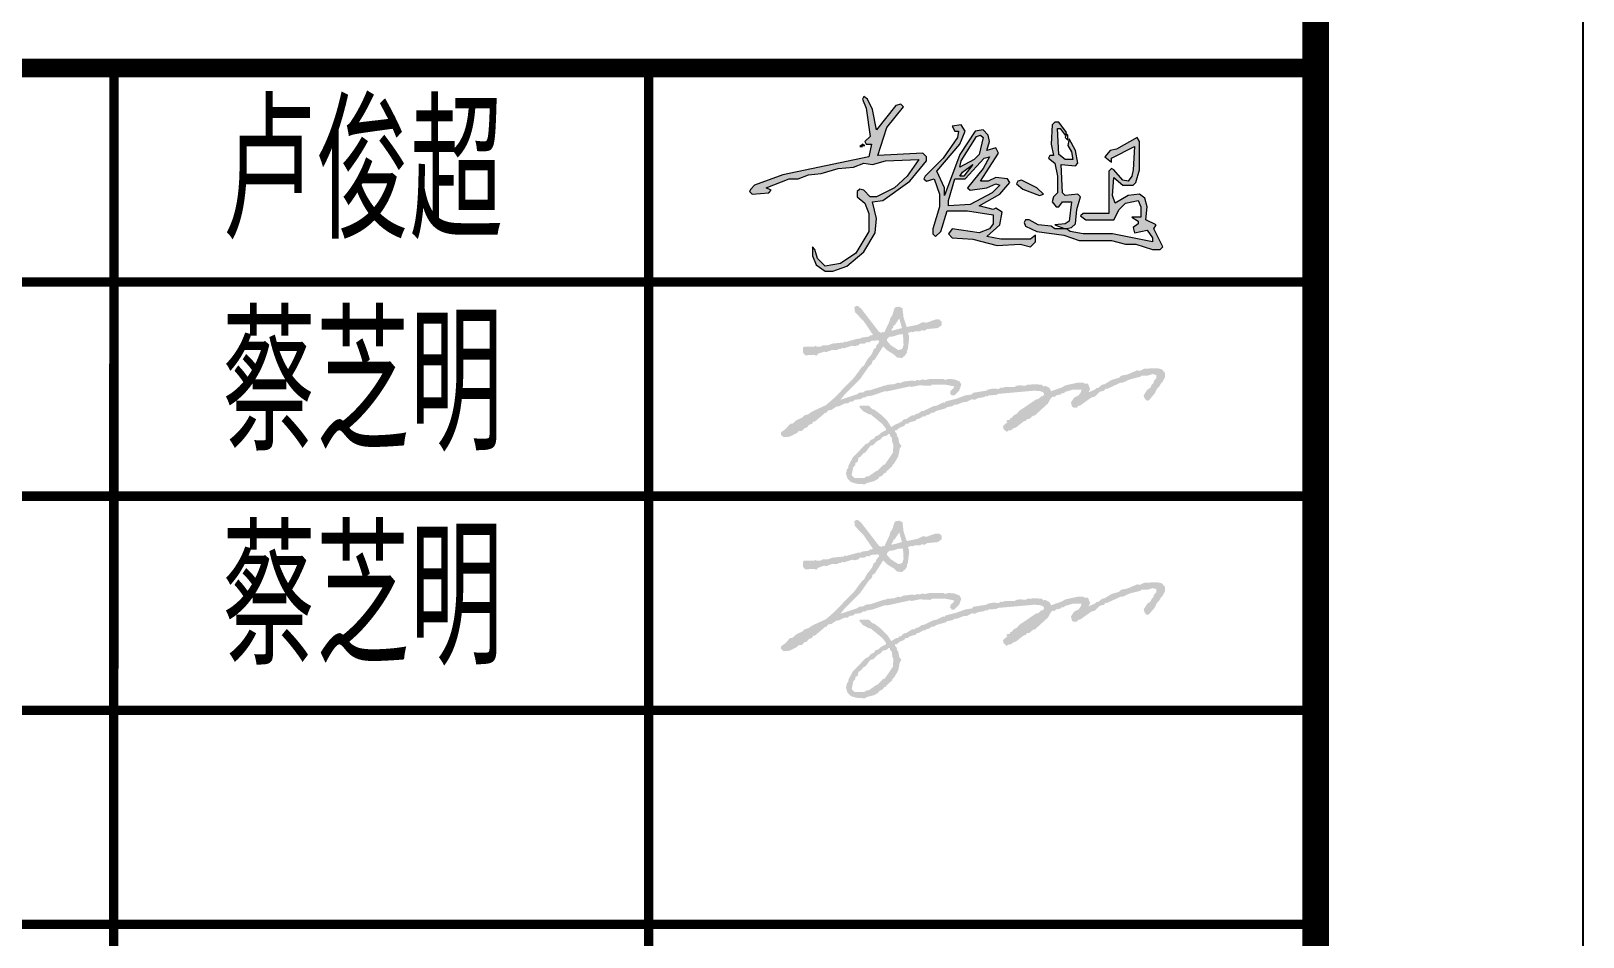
# Model space of a CAD drawing. Extents: x 609585 to 758557, y 501145 to 763045.
# Drawn here: x 752752 to 758557, y 512098 to 515483 of the extents above; entities that cross this region are included whole.
import ezdxf

# ---------------------------------------------------------------- set-up
doc = ezdxf.new("R2010")
doc.units = 0
doc.header["$LTSCALE"] = 1000
doc.header["$MEASUREMENT"] = 0
doc.layers.add('图框', color=140, linetype='Continuous')
doc.layers.add('图签文字', color=147, linetype='Continuous')
doc.layers.add('签名', color=7, linetype='Continuous', lineweight=18)
doc.styles.add('建筑图签-2', font='TXT.shx', dxfattribs={"width": 0.5, "bigfont": 'HZTXT.shx'})

# ---------------------------------------------------------------- blocks, each defined once
blk = doc.blocks.new('ljc')
at = {"linetype": 'Continuous'}
h = blk.add_hatch(color=0, dxfattribs=at)
h.paths.add_polyline_path([(2022.8, 1567.7), (2018.8, 1563.7), (2019.8, 1561.7), (2023.8, 1561.7), (2021.8, 1551.7), (1954.8, 1537.7), (1932.8, 1529.7), (1929.8, 1526.7), (1928.8, 1524.7), (1930.8, 1522.7), (1943.8, 1523.7), (1945.8, 1525.7), (1941.8, 1527.7), (1959.8, 1534.7), (1966.8, 1534.7), (1974.8, 1537.7), (1984.8, 1538.7), (1997.8, 1542.7), (2009.8, 1543.7), (2017.8, 1546.7), (2024.8, 1545.7), (2034.8, 1548.7), (2060.8, 1549.7), (2051.8, 1536.7), (2041.8, 1527.7), (2027.8, 1520.7), (2022.8, 1520.7), (2017.8, 1525.7), (2014.8, 1526.7), (2012.8, 1524.7), (2012.8, 1520.7), (2018.8, 1515.7), (2021.8, 1507.7), (2021.8, 1493.7), (2011.8, 1476.7), (1999.8, 1468.7), (1987.8, 1466.7), (1981.8, 1472.7), (1979.8, 1479.7), (1977.8, 1481.7), (1977.8, 1474.7), (1980.8, 1467.7), (1987.8, 1462.7), (1993.8, 1462.7), (2004.8, 1466.7), (2017.8, 1477.7), (2026.8, 1492.7), (2027.8, 1503.7), (2024.8, 1516.7), (2032.8, 1517.7), (2053.8, 1532.7), (2066.8, 1548.7), (2066.8, 1551.7), (2063.8, 1554.7), (2028.8, 1552.7), (2035.8, 1574.7), (2048.8, 1590.7), (2046.8, 1592.7), (2042.8, 1591.7), (2027.8, 1572.7), (2024.8, 1588.7), (2020.8, 1596.7), (2017.8, 1598.7), (2016.8, 1596.7), (2019.8, 1589.7)])
h.paths.add_polyline_path([(2080.8, 1521.7), (2080.8, 1527.7), (2074.8, 1540.7), (2092.8, 1561.7), (2096.8, 1571.7), (2093.8, 1576.7), (2086.8, 1575.7), (2088.8, 1571.7), (2091.8, 1571.7), (2090.8, 1566.7), (2079.8, 1550.7), (2065.8, 1536.7), (2064.8, 1534.7), (2066.8, 1532.7), (2072.8, 1534.7), (2076.8, 1522.7), (2076.8, 1512.7), (2071.8, 1495.7), (2071.8, 1491.7), (2073.8, 1489.7), (2077.8, 1493.7), (2082.8, 1509.7), (2098.8, 1509.7), (2118.8, 1506.7), (2118.8, 1499.7), (2115.8, 1495.7), (2107.8, 1492.7), (2086.8, 1495.7), (2083.8, 1491.7), (2086.8, 1488.7), (2102.8, 1487.7), (2121.8, 1482.7), (2139.8, 1483.7), (2147.8, 1481.7), (2151.8, 1485.7), (2151.8, 1490.7), (2147.8, 1487.7), (2124.8, 1487.7), (2113.8, 1489.7), (2123.8, 1498.7), (2125.8, 1508.7), (2120.8, 1511.7), (2118.8, 1510.7), (2107.8, 1513.7), (2123.8, 1522.7), (2131.8, 1531.7), (2129.8, 1534.7), (2120.8, 1535.7), (2114.8, 1532.7), (2108.8, 1532.7), (2122.8, 1554.7), (2120.8, 1558.7), (2113.8, 1556.7), (2115.8, 1563.7), (2114.8, 1568.7), (2110.8, 1572.7), (2104.8, 1571.7), (2092.8, 1553.7)])
h.paths.add_polyline_path([(2088.8, 1534.7), (2096.8, 1534.7), (2111.8, 1550.7), (2115.8, 1551.7), (2110.8, 1542.7), (2098.8, 1527.7), (2100.8, 1525.7), (2113.8, 1527.7), (2120.8, 1530.7), (2123.8, 1529.7), (2117.8, 1523.7), (2100.8, 1514.7), (2083.8, 1513.7), (2083.8, 1517.7)], flags=16)
h.paths.add_polyline_path([(2092.8, 1536.7), (2094.8, 1539.7), (2102.8, 1545.7), (2095.8, 1536.7)], flags=16)
h.paths.add_polyline_path([(2092.8, 1543.7), (2093.8, 1548.7), (2105.8, 1567.7), (2108.8, 1568.7), (2110.8, 1566.7), (2107.8, 1553.7), (2103.8, 1549.7)], flags=16)
h.paths.add_polyline_path([(2140.8, 1533.7), (2137.8, 1532.7), (2136.8, 1530.7), (2141.8, 1526.7), (2154.8, 1521.7), (2157.8, 1522.7), (2152.8, 1527.7)])
h.paths.add_polyline_path([(2174.8, 1521.7), (2172.8, 1523.7), (2171.8, 1545.7), (2182.8, 1544.7), (2184.8, 1546.7), (2182.8, 1556.7), (2177.8, 1565.7), (2176.8, 1560.7), (2179.8, 1555.7), (2180.8, 1549.7), (2174.8, 1549.7), (2169.8, 1553.7), (2168.8, 1573.7), (2170.8, 1573.7), (2174.8, 1568.7), (2175.8, 1570.7), (2169.8, 1578.7), (2166.8, 1578.7), (2164.8, 1576.7), (2163.8, 1561.7), (2165.8, 1552.7), (2162.8, 1552.7), (2161.8, 1550.7), (2166.8, 1546.7), (2168.8, 1536.7), (2168.8, 1523.7), (2165.8, 1520.7), (2164.8, 1516.7), (2167.8, 1512.7), (2169.8, 1512.7), (2172.8, 1516.7), (2179.8, 1516.7), (2177.8, 1501.7), (2174.8, 1499.7), (2166.8, 1498.7), (2174.8, 1495.7), (2179.8, 1496.7), (2182.8, 1499.7), (2183.8, 1510.7), (2186.8, 1520.7), (2184.8, 1522.7)])
h.paths.add_polyline_path([(2232.8, 1541.7), (2232.8, 1563.7), (2230.8, 1566.7), (2214.8, 1557.7), (2209.8, 1556.7), (2205.8, 1551.7), (2210.8, 1547.7), (2210.8, 1550.7), (2228.8, 1559.7), (2227.8, 1541.7), (2226.8, 1536.7), (2223.8, 1532.7), (2219.8, 1533.7), (2212.8, 1541.7), (2210.8, 1542.7), (2208.8, 1540.7), (2208.8, 1507.7), (2188.8, 1507.7), (2186.8, 1505.7), (2190.8, 1502.7), (2212.8, 1502.7), (2216.8, 1510.7), (2221.8, 1515.7), (2231.8, 1517.7), (2233.8, 1512.7), (2233.8, 1504.7), (2226.8, 1504.7), (2231.8, 1501.7), (2231.8, 1499.7), (2227.8, 1496.7), (2228.8, 1492.7), (2238.8, 1494.7), (2242.8, 1488.7), (2242.8, 1485.7), (2211.8, 1491.7), (2188.8, 1491.7), (2178.8, 1493.7), (2175.8, 1495.7), (2166.8, 1495.7), (2163.8, 1497.7), (2153.8, 1498.7), (2146.8, 1502.7), (2143.8, 1502.7), (2142.8, 1500.7), (2143.8, 1497.7), (2152.8, 1493.7), (2173.8, 1490.7), (2185.8, 1486.7), (2210.8, 1486.7), (2221.8, 1483.7), (2229.8, 1483.7), (2242.8, 1479.7), (2248.8, 1479.7), (2250.8, 1481.7), (2243.8, 1495.7), (2245.8, 1498.7), (2237.8, 1502.7), (2238.8, 1512.7), (2236.8, 1519.7), (2232.8, 1522.7), (2223.8, 1521.7), (2213.8, 1515.7), (2211.8, 1521.7), (2212.8, 1535.7), (2219.8, 1529.7), (2227.8, 1529.7), (2229.8, 1531.7)])
at = {"color": 0, "linetype": 'Continuous', "elevation": 16426272}
for points in [[(1929.8, 1526.7), (1928.8, 1524.7), (1930.8, 1522.7), (1943.8, 1523.7), (1945.8, 1525.7), (1941.8, 1527.7), (1959.8, 1534.7), (1966.8, 1534.7), (1974.8, 1537.7), (1984.8, 1538.7), (1997.8, 1542.7), (2009.8, 1543.7), (2017.8, 1546.7), (2024.8, 1545.7), (2034.8, 1548.7), (2060.8, 1549.7), (2051.8, 1536.7), (2041.8, 1527.7), (2027.8, 1520.7), (2022.8, 1520.7), (2017.8, 1525.7), (2014.8, 1526.7), (2012.8, 1524.7), (2012.8, 1520.7), (2018.8, 1515.7), (2021.8, 1507.7), (2021.8, 1493.7), (2011.8, 1476.7), (1999.8, 1468.7), (1987.8, 1466.7), (1981.8, 1472.7), (1979.8, 1479.7), (1977.8, 1481.7), (1977.8, 1474.7), (1980.8, 1467.7), (1987.8, 1462.7), (1993.8, 1462.7), (2004.8, 1466.7), (2017.8, 1477.7), (2026.8, 1492.7), (2027.8, 1503.7), (2024.8, 1516.7), (2032.8, 1517.7), (2053.8, 1532.7), (2066.8, 1548.7), (2066.8, 1551.7), (2063.8, 1554.7), (2028.8, 1552.7), (2035.8, 1574.7), (2048.8, 1590.7), (2046.8, 1592.7), (2042.8, 1591.7), (2027.8, 1572.7), (2024.8, 1588.7), (2020.8, 1596.7), (2017.8, 1598.7), (2016.8, 1596.7), (2019.8, 1589.7), (2022.8, 1567.7), (2018.8, 1563.7), (2019.8, 1561.7), (2023.8, 1561.7), (2021.8, 1551.7), (1954.8, 1537.7), (1932.8, 1529.7), (1929.8, 1526.7)], [(2065.8, 1536.7), (2064.8, 1534.7), (2066.8, 1532.7), (2072.8, 1534.7), (2076.8, 1522.7), (2076.8, 1512.7), (2071.8, 1495.7), (2071.8, 1491.7), (2073.8, 1489.7), (2077.8, 1493.7), (2082.8, 1509.7), (2098.8, 1509.7), (2118.8, 1506.7), (2118.8, 1499.7), (2115.8, 1495.7), (2107.8, 1492.7), (2086.8, 1495.7), (2083.8, 1491.7), (2086.8, 1488.7), (2102.8, 1487.7), (2121.8, 1482.7), (2139.8, 1483.7), (2147.8, 1481.7), (2151.8, 1485.7), (2151.8, 1490.7), (2147.8, 1487.7), (2124.8, 1487.7), (2113.8, 1489.7), (2123.8, 1498.7), (2125.8, 1508.7), (2120.8, 1511.7), (2118.8, 1510.7), (2107.8, 1513.7), (2123.8, 1522.7), (2131.8, 1531.7), (2129.8, 1534.7), (2120.8, 1535.7), (2114.8, 1532.7), (2108.8, 1532.7), (2122.8, 1554.7), (2120.8, 1558.7), (2113.8, 1556.7), (2115.8, 1563.7), (2114.8, 1568.7), (2110.8, 1572.7), (2104.8, 1571.7), (2092.8, 1553.7), (2080.8, 1521.7), (2080.8, 1527.7), (2074.8, 1540.7), (2092.8, 1561.7), (2096.8, 1571.7), (2093.8, 1576.7), (2086.8, 1575.7), (2088.8, 1571.7), (2091.8, 1571.7), (2090.8, 1566.7), (2079.8, 1550.7), (2065.8, 1536.7)], [(2162.8, 1552.7), (2161.8, 1550.7), (2166.8, 1546.7), (2168.8, 1536.7), (2168.8, 1523.7), (2165.8, 1520.7), (2164.8, 1516.7), (2167.8, 1512.7), (2169.8, 1512.7), (2172.8, 1516.7), (2179.8, 1516.7), (2177.8, 1501.7), (2174.8, 1499.7), (2166.8, 1498.7), (2174.8, 1495.7), (2179.8, 1496.7), (2182.8, 1499.7), (2183.8, 1510.7), (2186.8, 1520.7), (2184.8, 1522.7), (2174.8, 1521.7), (2172.8, 1523.7), (2171.8, 1545.7), (2182.8, 1544.7), (2184.8, 1546.7), (2182.8, 1556.7), (2177.8, 1565.7), (2176.8, 1560.7), (2179.8, 1555.7), (2180.8, 1549.7), (2174.8, 1549.7), (2169.8, 1553.7), (2168.8, 1573.7), (2170.8, 1573.7), (2174.8, 1568.7), (2175.8, 1570.7), (2169.8, 1578.7), (2166.8, 1578.7), (2164.8, 1576.7), (2163.8, 1561.7), (2165.8, 1552.7), (2162.8, 1552.7)], [(2015.8, 1560.7), (2014.8, 1559.7), (2016.8, 1559.7), (2015.8, 1560.7)], [(2016.8, 1561.7), (2015.8, 1560.7), (2018.8, 1560.7), (2016.8, 1561.7)], [(2092.8, 1543.7), (2093.8, 1548.7), (2105.8, 1567.7), (2108.8, 1568.7), (2110.8, 1566.7), (2107.8, 1553.7), (2103.8, 1549.7), (2092.8, 1543.7)], [(2143.8, 1502.7), (2142.8, 1500.7), (2143.8, 1497.7), (2152.8, 1493.7), (2173.8, 1490.7), (2185.8, 1486.7), (2210.8, 1486.7), (2221.8, 1483.7), (2229.8, 1483.7), (2242.8, 1479.7), (2248.8, 1479.7), (2250.8, 1481.7), (2243.8, 1495.7), (2245.8, 1498.7), (2237.8, 1502.7), (2238.8, 1512.7), (2236.8, 1519.7), (2232.8, 1522.7), (2223.8, 1521.7), (2213.8, 1515.7), (2211.8, 1521.7), (2212.8, 1535.7), (2219.8, 1529.7), (2227.8, 1529.7), (2229.8, 1531.7), (2232.8, 1541.7), (2232.8, 1563.7), (2230.8, 1566.7), (2214.8, 1557.7), (2209.8, 1556.7), (2205.8, 1551.7), (2210.8, 1547.7), (2210.8, 1550.7), (2228.8, 1559.7), (2227.8, 1541.7), (2226.8, 1536.7), (2223.8, 1532.7), (2219.8, 1533.7), (2212.8, 1541.7), (2210.8, 1542.7), (2208.8, 1540.7), (2208.8, 1507.7), (2188.8, 1507.7), (2186.8, 1505.7), (2190.8, 1502.7), (2212.8, 1502.7), (2216.8, 1510.7), (2221.8, 1515.7), (2231.8, 1517.7), (2233.8, 1512.7), (2233.8, 1504.7), (2226.8, 1504.7), (2231.8, 1501.7), (2231.8, 1499.7), (2227.8, 1496.7), (2228.8, 1492.7), (2238.8, 1494.7), (2242.8, 1488.7), (2242.8, 1485.7), (2211.8, 1491.7), (2188.8, 1491.7), (2178.8, 1493.7), (2175.8, 1495.7), (2166.8, 1495.7), (2163.8, 1497.7), (2153.8, 1498.7), (2146.8, 1502.7), (2143.8, 1502.7)], [(2176.8, 1568.7), (2175.8, 1569.7), (2174.8, 1566.7), (2176.8, 1564.7), (2176.8, 1568.7)], [(2083.8, 1513.7), (2083.8, 1517.7), (2088.8, 1534.7), (2096.8, 1534.7), (2111.8, 1550.7), (2115.8, 1551.7), (2110.8, 1542.7), (2098.8, 1527.7), (2100.8, 1525.7), (2113.8, 1527.7), (2120.8, 1530.7), (2123.8, 1529.7), (2117.8, 1523.7), (2100.8, 1514.7), (2083.8, 1513.7)], [(2092.8, 1536.7), (2094.8, 1539.7), (2102.8, 1545.7), (2095.8, 1536.7), (2092.8, 1536.7)], [(2137.8, 1532.7), (2136.8, 1530.7), (2141.8, 1526.7), (2154.8, 1521.7), (2157.8, 1522.7), (2152.8, 1527.7), (2140.8, 1533.7), (2137.8, 1532.7)]]:
    blk.add_lwpolyline(points, dxfattribs=at)

msp = doc.modelspace()

# ---------------------------------------------------------------- hatches: boundary and pattern name
at = {"layer": '签名'}
h = msp.add_hatch(color=2, dxfattribs=at)
h.dxf.hatch_style = 1
h.paths.add_polyline_path([(755971.7, 514363.3), (755971.7, 514369.3), (755977.7, 514375.3), (755975.7, 514379.3), (755983.7, 514385.3), (755999.7, 514409.3), (756009.7, 514373.3)], flags=16)
h.paths.add_polyline_path([(755953.7, 514325.3), (755953.7, 514331.3), (755963.7, 514341.3), (755973.7, 514341.3), (755999.7, 514349.3), (756013.7, 514349.3), (756015.7, 514311.3), (756011.7, 514297.3), (756007.7, 514293.3), (755995.7, 514291.3), (755967.7, 514309.3)], flags=16)
h.paths.add_polyline_path([(755821.7, 513823.3), (755827.7, 513853.3), (755835.7, 513861.3), (755835.7, 513869.3), (755843.7, 513873.3), (755847.7, 513889.3), (755853.7, 513891.3), (755865.7, 513905.3), (755873.7, 513909.3), (755891.7, 513933.3), (755901.7, 513935.3), (755917.7, 513951.3), (755929.7, 513957.3), (755937.7, 513967.3), (755953.7, 513971.3), (755959.7, 513977.3), (755963.7, 513977.3), (755965.7, 513969.3), (755971.7, 513963.3), (755973.7, 513945.3), (755977.7, 513937.3), (755975.7, 513907.3), (755945.7, 513863.3), (755941.7, 513863.3), (755917.7, 513839.3), (755913.7, 513839.3), (755885.7, 513819.3), (755877.7, 513819.3), (755869.7, 513813.3), (755831.7, 513813.3)], flags=16)
h.paths.add_polyline_path([(755801.7, 513833.3), (755799.7, 513831.3), (755805.7, 513811.3), (755819.7, 513797.3), (755839.7, 513791.3), (755871.7, 513789.3), (755875.7, 513793.3), (755905.7, 513801.3), (755919.7, 513809.3), (755925.7, 513817.3), (755935.7, 513821.3), (755945.7, 513833.3), (755949.7, 513831.3), (755951.7, 513837.3), (755973.7, 513857.3), (755973.7, 513861.3), (755981.7, 513869.3), (755995.7, 513893.3), (756001.7, 513923.3), (756007.7, 513933.3), (755999.7, 513943.3), (755995.7, 513965.3), (755991.7, 513969.3), (755989.7, 513979.3), (755983.7, 513985.3), (755983.7, 513991.3), (755989.7, 513991.3), (756001.7, 514001.3), (756017.7, 514007.3), (756023.7, 514015.3), (756031.7, 514015.3), (756039.7, 514021.3), (756061.7, 514027.3), (756065.7, 514033.3), (756071.7, 514033.3), (756089.7, 514043.3), (756097.7, 514043.3), (756099.7, 514047.3), (756109.7, 514049.3), (756121.7, 514057.3), (756129.7, 514057.3), (756137.7, 514063.3), (756173.7, 514073.3), (756177.7, 514077.3), (756197.7, 514081.3), (756207.7, 514087.3), (756215.7, 514087.3), (756241.7, 514097.3), (756251.7, 514097.3), (756271.7, 514107.3), (756281.7, 514105.3), (756293.7, 514111.3), (756317.7, 514115.3), (756321.7, 514119.3), (756327.7, 514117.3), (756333.7, 514121.3), (756361.7, 514123.3), (756369.7, 514127.3), (756505.7, 514139.3), (756527.7, 514137.3), (756537.7, 514133.3), (756541.7, 514127.3), (756537.7, 514119.3), (756529.7, 514117.3), (756521.7, 514109.3), (756509.7, 514105.3), (756447.7, 514063.3), (756439.7, 514053.3), (756427.7, 514047.3), (756419.7, 514037.3), (756415.7, 514037.3), (756411.7, 514029.3), (756403.7, 514029.3), (756399.7, 514025.3), (756403.7, 514021.3), (756387.7, 514007.3), (756389.7, 513995.3), (756401.7, 513985.3), (756409.7, 513991.3), (756417.7, 513991.3), (756427.7, 513999.3), (756435.7, 514001.3), (756463.7, 514023.3), (756473.7, 514027.3), (756477.7, 514033.3), (756485.7, 514033.3), (756499.7, 514045.3), (756507.7, 514047.3), (756555.7, 514091.3), (756565.7, 514109.3), (756573.7, 514117.3), (756579.7, 514115.3), (756585.7, 514121.3), (756603.7, 514125.3), (756605.7, 514129.3), (756613.7, 514129.3), (756621.7, 514135.3), (756649.7, 514143.3), (756681.7, 514143.3), (756677.7, 514131.3), (756669.7, 514121.3), (756653.7, 514113.3), (756641.7, 514095.3), (756645.7, 514079.3), (756653.7, 514075.3), (756663.7, 514075.3), (756669.7, 514083.3), (756675.7, 514083.3), (756717.7, 514113.3), (756731.7, 514117.3), (756749.7, 514135.3), (756765.7, 514139.3), (756771.7, 514147.3), (756775.7, 514145.3), (756827.7, 514169.3), (756835.7, 514169.3), (756861.7, 514181.3), (756901.7, 514191.3), (756905.7, 514195.3), (756927.7, 514195.3), (756947.7, 514201.3), (756961.7, 514197.3), (756961.7, 514187.3), (756951.7, 514175.3), (756951.7, 514169.3), (756943.7, 514161.3), (756939.7, 514151.3), (756927.7, 514143.3), (756913.7, 514121.3), (756917.7, 514109.3), (756925.7, 514101.3), (756933.7, 514103.3), (756955.7, 514129.3), (756961.7, 514143.3), (756975.7, 514159.3), (756975.7, 514163.3), (756983.7, 514171.3), (756993.7, 514189.3), (756993.7, 514205.3), (756981.7, 514219.3), (756963.7, 514223.3), (756915.7, 514221.3), (756899.7, 514213.3), (756889.7, 514215.3), (756851.7, 514199.3), (756829.7, 514195.3), (756821.7, 514187.3), (756793.7, 514179.3), (756767.7, 514163.3), (756757.7, 514161.3), (756743.7, 514149.3), (756737.7, 514149.3), (756731.7, 514143.3), (756707.7, 514133.3), (756713.7, 514145.3), (756705.7, 514165.3), (756693.7, 514165.3), (756687.7, 514169.3), (756667.7, 514169.3), (756621.7, 514159.3), (756607.7, 514151.3), (756567.7, 514137.3), (756561.7, 514149.3), (756545.7, 514157.3), (756537.7, 514155.3), (756533.7, 514161.3), (756509.7, 514163.3), (756477.7, 514161.3), (756471.7, 514157.3), (756451.7, 514159.3), (756437.7, 514157.3), (756431.7, 514153.3), (756395.7, 514153.3), (756383.7, 514149.3), (756379.7, 514151.3), (756371.7, 514145.3), (756351.7, 514147.3), (756331.7, 514143.3), (756325.7, 514139.3), (756275.7, 514131.3), (756271.7, 514125.3), (756245.7, 514121.3), (756213.7, 514109.3), (756173.7, 514099.3), (756167.7, 514093.3), (756163.7, 514095.3), (756139.7, 514083.3), (756127.7, 514081.3), (756089.7, 514063.3), (756083.7, 514063.3), (756069.7, 514053.3), (756063.7, 514053.3), (756055.7, 514047.3), (756047.7, 514047.3), (756025.7, 514033.3), (756015.7, 514031.3), (756005.7, 514021.3), (755999.7, 514021.3), (755995.7, 514015.3), (755989.7, 514015.3), (755969.7, 514003.3), (755955.7, 514025.3), (755931.7, 514049.3), (755907.7, 514067.3), (755897.7, 514071.3), (755885.7, 514083.3), (755853.7, 514083.3), (755849.7, 514079.3), (755863.7, 514063.3), (755885.7, 514051.3), (755891.7, 514051.3), (755935.7, 514015.3), (755949.7, 513997.3), (755949.7, 513991.3), (755933.7, 513983.3), (755919.7, 513971.3), (755911.7, 513969.3), (755903.7, 513959.3), (755893.7, 513955.3), (755883.7, 513943.3), (755873.7, 513939.3), (755825.7, 513889.3), (755809.7, 513859.3), (755809.7, 513851.3), (755803.7, 513845.3)])
h.paths.add_polyline_path([(755559.7, 513985.3), (755557.7, 513983.3), (755557.7, 513973.3), (755567.7, 513965.3), (755589.7, 513967.3), (755617.7, 513981.3), (755621.7, 513987.3), (755635.7, 513989.3), (755645.7, 513999.3), (755653.7, 514001.3), (755661.7, 514011.3), (755673.7, 514015.3), (755677.7, 514023.3), (755683.7, 514023.3), (755723.7, 514057.3), (755727.7, 514057.3), (755733.7, 514065.3), (755745.7, 514067.3), (755763.7, 514079.3), (755775.7, 514081.3), (755795.7, 514091.3), (755807.7, 514091.3), (755813.7, 514097.3), (755827.7, 514099.3), (755833.7, 514105.3), (755853.7, 514107.3), (755867.7, 514115.3), (755871.7, 514113.3), (755875.7, 514117.3), (755899.7, 514121.3), (755945.7, 514137.3), (755957.7, 514137.3), (756039.7, 514155.3), (756045.7, 514153.3), (756075.7, 514159.3), (756115.7, 514157.3), (756121.7, 514161.3), (756173.7, 514161.3), (756205.7, 514155.3), (756201.7, 514147.3), (756191.7, 514139.3), (756189.7, 514129.3), (756195.7, 514121.3), (756205.7, 514121.3), (756223.7, 514139.3), (756231.7, 514161.3), (756225.7, 514173.3), (756205.7, 514181.3), (756183.7, 514183.3), (756171.7, 514179.3), (756163.7, 514183.3), (756115.7, 514183.3), (756095.7, 514179.3), (756085.7, 514181.3), (756075.7, 514177.3), (756065.7, 514179.3), (756057.7, 514175.3), (756049.7, 514177.3), (756015.7, 514173.3), (756003.7, 514167.3), (755995.7, 514169.3), (755979.7, 514163.3), (755953.7, 514161.3), (755949.7, 514157.3), (755947.7, 514159.3), (755891.7, 514141.3), (755873.7, 514139.3), (755865.7, 514133.3), (755847.7, 514131.3), (755845.7, 514127.3), (755779.7, 514105.3), (755795.7, 514125.3), (755853.7, 514183.3), (755885.7, 514229.3), (755897.7, 514241.3), (755899.7, 514251.3), (755907.7, 514255.3), (755939.7, 514305.3), (755955.7, 514289.3), (755981.7, 514273.3), (755991.7, 514263.3), (756009.7, 514261.3), (756021.7, 514271.3), (756029.7, 514283.3), (756027.7, 514287.3), (756031.7, 514295.3), (756035.7, 514327.3), (756035.7, 514347.3), (756031.7, 514351.3), (756033.7, 514355.3), (756045.7, 514359.3), (756051.7, 514357.3), (756057.7, 514361.3), (756077.7, 514361.3), (756083.7, 514365.3), (756093.7, 514363.3), (756103.7, 514369.3), (756143.7, 514373.3), (756157.7, 514383.3), (756157.7, 514397.3), (756149.7, 514405.3), (756135.7, 514405.3), (756101.7, 514393.3), (756087.7, 514395.3), (756067.7, 514385.3), (756027.7, 514377.3), (756015.7, 514413.3), (756011.7, 514447.3), (755999.7, 514453.3), (755985.7, 514451.3), (755981.7, 514447.3), (755973.7, 514421.3), (755965.7, 514409.3), (755963.7, 514399.3), (755943.7, 514357.3), (755937.7, 514359.3), (755933.7, 514355.3), (755923.7, 514359.3), (755857.7, 514445.3), (755845.7, 514455.3), (755837.7, 514455.3), (755831.7, 514451.3), (755833.7, 514433.3), (755867.7, 514397.3), (755901.7, 514347.3), (755889.7, 514345.3), (755885.7, 514341.3), (755857.7, 514337.3), (755853.7, 514333.3), (755843.7, 514333.3), (755799.7, 514321.3), (755793.7, 514323.3), (755791.7, 514319.3), (755749.7, 514315.3), (755733.7, 514309.3), (755715.7, 514309.3), (755703.7, 514303.3), (755691.7, 514303.3), (755685.7, 514307.3), (755681.7, 514303.3), (755643.7, 514303.3), (755639.7, 514299.3), (755639.7, 514281.3), (755647.7, 514271.3), (755681.7, 514273.3), (755689.7, 514269.3), (755695.7, 514277.3), (755719.7, 514285.3), (755725.7, 514283.3), (755747.7, 514291.3), (755767.7, 514291.3), (755773.7, 514295.3), (755781.7, 514295.3), (755785.7, 514299.3), (755791.7, 514297.3), (755823.7, 514307.3), (755831.7, 514305.3), (755847.7, 514309.3), (755851.7, 514315.3), (755869.7, 514315.3), (755879.7, 514321.3), (755887.7, 514319.3), (755893.7, 514325.3), (755919.7, 514327.3), (755923.7, 514325.3), (755923.7, 514319.3), (755913.7, 514307.3), (755911.7, 514299.3), (755903.7, 514293.3), (755897.7, 514277.3), (755879.7, 514255.3), (755867.7, 514233.3), (755859.7, 514227.3), (755831.7, 514189.3), (755755.7, 514111.3), (755725.7, 514085.3), (755673.7, 514061.3), (755659.7, 514051.3), (755645.7, 514047.3), (755637.7, 514039.3), (755615.7, 514029.3), (755599.7, 514015.3), (755591.7, 514015.3), (755573.7, 513995.3)])
h = msp.add_hatch(color=2, dxfattribs=at)
h.dxf.hatch_style = 1
h.paths.add_polyline_path([(755971.7, 513563.3), (755971.7, 513569.3), (755977.7, 513575.3), (755975.7, 513579.3), (755983.7, 513585.3), (755999.7, 513609.3), (756009.7, 513573.3)], flags=16)
h.paths.add_polyline_path([(755953.7, 513525.3), (755953.7, 513531.3), (755963.7, 513541.3), (755973.7, 513541.3), (755999.7, 513549.3), (756013.7, 513549.3), (756015.7, 513511.3), (756011.7, 513497.3), (756007.7, 513493.3), (755995.7, 513491.3), (755967.7, 513509.3)], flags=16)
h.paths.add_polyline_path([(755821.7, 513023.3), (755827.7, 513053.3), (755835.7, 513061.3), (755835.7, 513069.3), (755843.7, 513073.3), (755847.7, 513089.3), (755853.7, 513091.3), (755865.7, 513105.3), (755873.7, 513109.3), (755891.7, 513133.3), (755901.7, 513135.3), (755917.7, 513151.3), (755929.7, 513157.3), (755937.7, 513167.3), (755953.7, 513171.3), (755959.7, 513177.3), (755963.7, 513177.3), (755965.7, 513169.3), (755971.7, 513163.3), (755973.7, 513145.3), (755977.7, 513137.3), (755975.7, 513107.3), (755945.7, 513063.3), (755941.7, 513063.3), (755917.7, 513039.3), (755913.7, 513039.3), (755885.7, 513019.3), (755877.7, 513019.3), (755869.7, 513013.3), (755831.7, 513013.3)], flags=16)
h.paths.add_polyline_path([(755801.7, 513033.3), (755799.7, 513031.3), (755805.7, 513011.3), (755819.7, 512997.3), (755839.7, 512991.3), (755871.7, 512989.3), (755875.7, 512993.3), (755905.7, 513001.3), (755919.7, 513009.3), (755925.7, 513017.3), (755935.7, 513021.3), (755945.7, 513033.3), (755949.7, 513031.3), (755951.7, 513037.3), (755973.7, 513057.3), (755973.7, 513061.3), (755981.7, 513069.3), (755995.7, 513093.3), (756001.7, 513123.3), (756007.7, 513133.3), (755999.7, 513143.3), (755995.7, 513165.3), (755991.7, 513169.3), (755989.7, 513179.3), (755983.7, 513185.3), (755983.7, 513191.3), (755989.7, 513191.3), (756001.7, 513201.3), (756017.7, 513207.3), (756023.7, 513215.3), (756031.7, 513215.3), (756039.7, 513221.3), (756061.7, 513227.3), (756065.7, 513233.3), (756071.7, 513233.3), (756089.7, 513243.3), (756097.7, 513243.3), (756099.7, 513247.3), (756109.7, 513249.3), (756121.7, 513257.3), (756129.7, 513257.3), (756137.7, 513263.3), (756173.7, 513273.3), (756177.7, 513277.3), (756197.7, 513281.3), (756207.7, 513287.3), (756215.7, 513287.3), (756241.7, 513297.3), (756251.7, 513297.3), (756271.7, 513307.3), (756281.7, 513305.3), (756293.7, 513311.3), (756317.7, 513315.3), (756321.7, 513319.3), (756327.7, 513317.3), (756333.7, 513321.3), (756361.7, 513323.3), (756369.7, 513327.3), (756505.7, 513339.3), (756527.7, 513337.3), (756537.7, 513333.3), (756541.7, 513327.3), (756537.7, 513319.3), (756529.7, 513317.3), (756521.7, 513309.3), (756509.7, 513305.3), (756447.7, 513263.3), (756439.7, 513253.3), (756427.7, 513247.3), (756419.7, 513237.3), (756415.7, 513237.3), (756411.7, 513229.3), (756403.7, 513229.3), (756399.7, 513225.3), (756403.7, 513221.3), (756387.7, 513207.3), (756389.7, 513195.3), (756401.7, 513185.3), (756409.7, 513191.3), (756417.7, 513191.3), (756427.7, 513199.3), (756435.7, 513201.3), (756463.7, 513223.3), (756473.7, 513227.3), (756477.7, 513233.3), (756485.7, 513233.3), (756499.7, 513245.3), (756507.7, 513247.3), (756555.7, 513291.3), (756565.7, 513309.3), (756573.7, 513317.3), (756579.7, 513315.3), (756585.7, 513321.3), (756603.7, 513325.3), (756605.7, 513329.3), (756613.7, 513329.3), (756621.7, 513335.3), (756649.7, 513343.3), (756681.7, 513343.3), (756677.7, 513331.3), (756669.7, 513321.3), (756653.7, 513313.3), (756641.7, 513295.3), (756645.7, 513279.3), (756653.7, 513275.3), (756663.7, 513275.3), (756669.7, 513283.3), (756675.7, 513283.3), (756717.7, 513313.3), (756731.7, 513317.3), (756749.7, 513335.3), (756765.7, 513339.3), (756771.7, 513347.3), (756775.7, 513345.3), (756827.7, 513369.3), (756835.7, 513369.3), (756861.7, 513381.3), (756901.7, 513391.3), (756905.7, 513395.3), (756927.7, 513395.3), (756947.7, 513401.3), (756961.7, 513397.3), (756961.7, 513387.3), (756951.7, 513375.3), (756951.7, 513369.3), (756943.7, 513361.3), (756939.7, 513351.3), (756927.7, 513343.3), (756913.7, 513321.3), (756917.7, 513309.3), (756925.7, 513301.3), (756933.7, 513303.3), (756955.7, 513329.3), (756961.7, 513343.3), (756975.7, 513359.3), (756975.7, 513363.3), (756983.7, 513371.3), (756993.7, 513389.3), (756993.7, 513405.3), (756981.7, 513419.3), (756963.7, 513423.3), (756915.7, 513421.3), (756899.7, 513413.3), (756889.7, 513415.3), (756851.7, 513399.3), (756829.7, 513395.3), (756821.7, 513387.3), (756793.7, 513379.3), (756767.7, 513363.3), (756757.7, 513361.3), (756743.7, 513349.3), (756737.7, 513349.3), (756731.7, 513343.3), (756707.7, 513333.3), (756713.7, 513345.3), (756705.7, 513365.3), (756693.7, 513365.3), (756687.7, 513369.3), (756667.7, 513369.3), (756621.7, 513359.3), (756607.7, 513351.3), (756567.7, 513337.3), (756561.7, 513349.3), (756545.7, 513357.3), (756537.7, 513355.3), (756533.7, 513361.3), (756509.7, 513363.3), (756477.7, 513361.3), (756471.7, 513357.3), (756451.7, 513359.3), (756437.7, 513357.3), (756431.7, 513353.3), (756395.7, 513353.3), (756383.7, 513349.3), (756379.7, 513351.3), (756371.7, 513345.3), (756351.7, 513347.3), (756331.7, 513343.3), (756325.7, 513339.3), (756275.7, 513331.3), (756271.7, 513325.3), (756245.7, 513321.3), (756213.7, 513309.3), (756173.7, 513299.3), (756167.7, 513293.3), (756163.7, 513295.3), (756139.7, 513283.3), (756127.7, 513281.3), (756089.7, 513263.3), (756083.7, 513263.3), (756069.7, 513253.3), (756063.7, 513253.3), (756055.7, 513247.3), (756047.7, 513247.3), (756025.7, 513233.3), (756015.7, 513231.3), (756005.7, 513221.3), (755999.7, 513221.3), (755995.7, 513215.3), (755989.7, 513215.3), (755969.7, 513203.3), (755955.7, 513225.3), (755931.7, 513249.3), (755907.7, 513267.3), (755897.7, 513271.3), (755885.7, 513283.3), (755853.7, 513283.3), (755849.7, 513279.3), (755863.7, 513263.3), (755885.7, 513251.3), (755891.7, 513251.3), (755935.7, 513215.3), (755949.7, 513197.3), (755949.7, 513191.3), (755933.7, 513183.3), (755919.7, 513171.3), (755911.7, 513169.3), (755903.7, 513159.3), (755893.7, 513155.3), (755883.7, 513143.3), (755873.7, 513139.3), (755825.7, 513089.3), (755809.7, 513059.3), (755809.7, 513051.3), (755803.7, 513045.3)])
h.paths.add_polyline_path([(755559.7, 513185.3), (755557.7, 513183.3), (755557.7, 513173.3), (755567.7, 513165.3), (755589.7, 513167.3), (755617.7, 513181.3), (755621.7, 513187.3), (755635.7, 513189.3), (755645.7, 513199.3), (755653.7, 513201.3), (755661.7, 513211.3), (755673.7, 513215.3), (755677.7, 513223.3), (755683.7, 513223.3), (755723.7, 513257.3), (755727.7, 513257.3), (755733.7, 513265.3), (755745.7, 513267.3), (755763.7, 513279.3), (755775.7, 513281.3), (755795.7, 513291.3), (755807.7, 513291.3), (755813.7, 513297.3), (755827.7, 513299.3), (755833.7, 513305.3), (755853.7, 513307.3), (755867.7, 513315.3), (755871.7, 513313.3), (755875.7, 513317.3), (755899.7, 513321.3), (755945.7, 513337.3), (755957.7, 513337.3), (756039.7, 513355.3), (756045.7, 513353.3), (756075.7, 513359.3), (756115.7, 513357.3), (756121.7, 513361.3), (756173.7, 513361.3), (756205.7, 513355.3), (756201.7, 513347.3), (756191.7, 513339.3), (756189.7, 513329.3), (756195.7, 513321.3), (756205.7, 513321.3), (756223.7, 513339.3), (756231.7, 513361.3), (756225.7, 513373.3), (756205.7, 513381.3), (756183.7, 513383.3), (756171.7, 513379.3), (756163.7, 513383.3), (756115.7, 513383.3), (756095.7, 513379.3), (756085.7, 513381.3), (756075.7, 513377.3), (756065.7, 513379.3), (756057.7, 513375.3), (756049.7, 513377.3), (756015.7, 513373.3), (756003.7, 513367.3), (755995.7, 513369.3), (755979.7, 513363.3), (755953.7, 513361.3), (755949.7, 513357.3), (755947.7, 513359.3), (755891.7, 513341.3), (755873.7, 513339.3), (755865.7, 513333.3), (755847.7, 513331.3), (755845.7, 513327.3), (755779.7, 513305.3), (755795.7, 513325.3), (755853.7, 513383.3), (755885.7, 513429.3), (755897.7, 513441.3), (755899.7, 513451.3), (755907.7, 513455.3), (755939.7, 513505.3), (755955.7, 513489.3), (755981.7, 513473.3), (755991.7, 513463.3), (756009.7, 513461.3), (756021.7, 513471.3), (756029.7, 513483.3), (756027.7, 513487.3), (756031.7, 513495.3), (756035.7, 513527.3), (756035.7, 513547.3), (756031.7, 513551.3), (756033.7, 513555.3), (756045.7, 513559.3), (756051.7, 513557.3), (756057.7, 513561.3), (756077.7, 513561.3), (756083.7, 513565.3), (756093.7, 513563.3), (756103.7, 513569.3), (756143.7, 513573.3), (756157.7, 513583.3), (756157.7, 513597.3), (756149.7, 513605.3), (756135.7, 513605.3), (756101.7, 513593.3), (756087.7, 513595.3), (756067.7, 513585.3), (756027.7, 513577.3), (756015.7, 513613.3), (756011.7, 513647.3), (755999.7, 513653.3), (755985.7, 513651.3), (755981.7, 513647.3), (755973.7, 513621.3), (755965.7, 513609.3), (755963.7, 513599.3), (755943.7, 513557.3), (755937.7, 513559.3), (755933.7, 513555.3), (755923.7, 513559.3), (755857.7, 513645.3), (755845.7, 513655.3), (755837.7, 513655.3), (755831.7, 513651.3), (755833.7, 513633.3), (755867.7, 513597.3), (755901.7, 513547.3), (755889.7, 513545.3), (755885.7, 513541.3), (755857.7, 513537.3), (755853.7, 513533.3), (755843.7, 513533.3), (755799.7, 513521.3), (755793.7, 513523.3), (755791.7, 513519.3), (755749.7, 513515.3), (755733.7, 513509.3), (755715.7, 513509.3), (755703.7, 513503.3), (755691.7, 513503.3), (755685.7, 513507.3), (755681.7, 513503.3), (755643.7, 513503.3), (755639.7, 513499.3), (755639.7, 513481.3), (755647.7, 513471.3), (755681.7, 513473.3), (755689.7, 513469.3), (755695.7, 513477.3), (755719.7, 513485.3), (755725.7, 513483.3), (755747.7, 513491.3), (755767.7, 513491.3), (755773.7, 513495.3), (755781.7, 513495.3), (755785.7, 513499.3), (755791.7, 513497.3), (755823.7, 513507.3), (755831.7, 513505.3), (755847.7, 513509.3), (755851.7, 513515.3), (755869.7, 513515.3), (755879.7, 513521.3), (755887.7, 513519.3), (755893.7, 513525.3), (755919.7, 513527.3), (755923.7, 513525.3), (755923.7, 513519.3), (755913.7, 513507.3), (755911.7, 513499.3), (755903.7, 513493.3), (755897.7, 513477.3), (755879.7, 513455.3), (755867.7, 513433.3), (755859.7, 513427.3), (755831.7, 513389.3), (755755.7, 513311.3), (755725.7, 513285.3), (755673.7, 513261.3), (755659.7, 513251.3), (755645.7, 513247.3), (755637.7, 513239.3), (755615.7, 513229.3), (755599.7, 513215.3), (755591.7, 513215.3), (755573.7, 513195.3)])

# ---------------------------------------------------------------- linework, layer by layer
at = {"layer": '图框'}
msp.add_lwpolyline([(674457, 560544.7), (758557, 560544.7), (758557, 501144.7), (674457, 501144.7)], close=True, dxfattribs=at)
msp.add_lwpolyline([(674457, 560544.7), (758557, 560544.7), (758557, 501144.7), (674457, 501144.7)], close=True, dxfattribs=at)
at = {"layer": '图框', "const_width": 100}
msp.add_lwpolyline([(757557, 502144.7), (757557, 559544.7), (676957, 559544.7), (676957, 502144.7)], close=True, dxfattribs=at)
at = {"layer": '图框'}
for points, const_width in [([(757561.9, 515345), (750561.9, 515345)], 70), ([(750561.9, 515345), (757561.9, 515345)], 70), ([(753061.4, 508945), (753061.9, 515345)], 35), ([(755061.9, 508945), (755061.9, 515345)], 35), ([(750561.9, 514545), (757561.9, 514545)], 35), ([(750561.9, 513745), (757561.9, 513745)], 35), ([(750561.9, 512945), (757561.9, 512945)], 35), ([(750561.9, 512145), (757561.9, 512145)], 35)]:
    msp.add_lwpolyline(points, dxfattribs=dict(at, const_width=const_width))

# ---------------------------------------------------------------- block references
at = {"layer": '签名', "color": 2, "xscale": 4.799999999813735, "yscale": 4.799999999813735, "zscale": 4.799999999813735}
msp.add_blockref('ljc', (746181.1, 507564.8, -78846105.6), dxfattribs=at)

# ---------------------------------------------------------------- texts
at = {"layer": '图签文字', "color": 1, "style": '建筑图签-2', "width": 0.7}
for s, p in [('卢俊超', (753468.1, 514706.5)), ('蔡芝明', (753468.1, 513915.6)), ('蔡芝明', (753468.1, 513115.6))]:
    msp.add_text(s, height=500, dxfattribs=at).set_placement(p)

doc.saveas('drawing.dxf')
